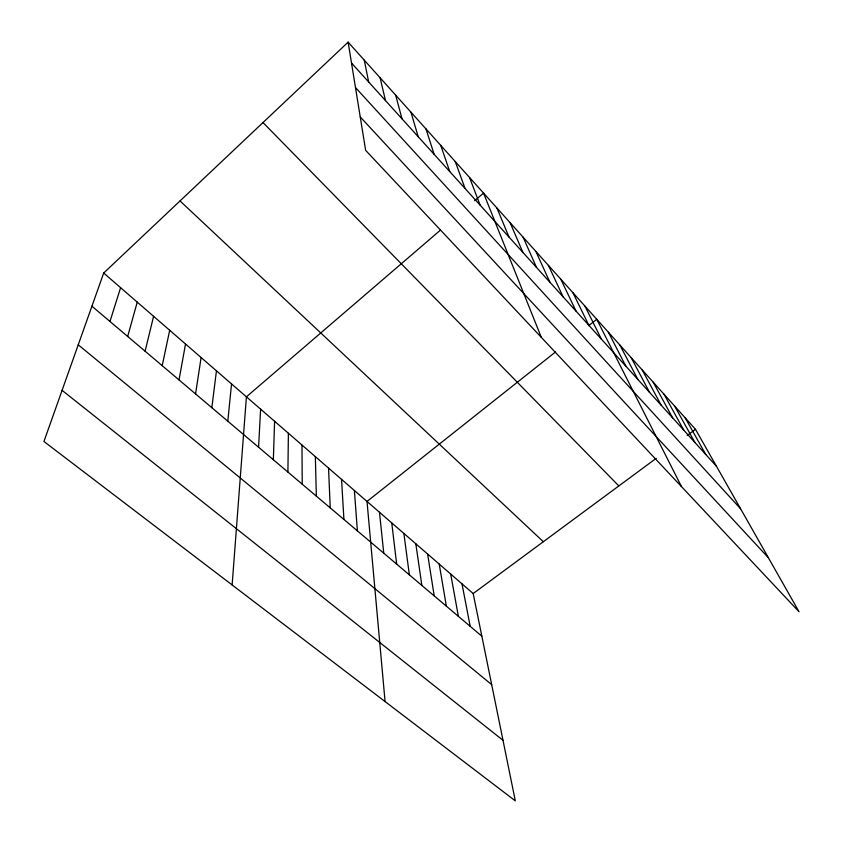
<?xml version="1.0" encoding="UTF-8"?>
<svg xmlns="http://www.w3.org/2000/svg" width="843" height="843" viewBox="0 0 843 843"><rect width="100%" height="100%" fill="white"/><g stroke="black" fill="none" stroke-linecap="round" stroke-linejoin="round"><path stroke-width="1.26" d="M287.906 472.059L288.39 433.249M273.353 459.741L274.597 421.289M258.569 447.233L260.613 409.15M232.131 584.958L246.409 396.832L440.457 230.107M227.81 421.205L231.54 383.934M211.825 407.675L216.451 370.836M195.565 393.913L201.108 357.537M179.022 379.919L185.523 344.018M162.204 365.683L169.685 330.277M145.091 351.194L153.595 316.315M127.672 336.462L137.24 302.131M109.959 321.468L120.602 287.695M103.7 273.027L43.941 441.479L515.305 800.85L473.176 593.546L103.7 273.027L348.127 42.15L695.486 429.319L799.059 611.776L365.651 150.349L348.127 42.15M474.662 200.729L483.545 193.089L541.322 337.379M555.59 351.91L367.011 501.448L385.072 701.555M588.667 325.693L596.76 319.276L681.492 486.601M473.176 593.546L656.244 458.307M687.161 435.462L695.486 429.319M62.076 390.341L502.997 740.291M78.23 344.798L491.69 684.642M91.929 306.209L481.838 636.191M180.023 200.94L543.324 541.722M263.005 122.551L618.836 485.937M360.235 116.903L768.447 557.845M355.483 87.556L740.586 508.75M351.499 63.014L716.518 466.358M685.148 417.791L705.781 454.503M674.653 406.094L694.885 442.459M664.01 394.229L683.821 430.236M653.209 382.195L672.588 417.822M642.25 369.982L661.186 405.209M631.133 357.59L649.595 392.406M619.847 345.008L637.824 379.403M608.393 332.237L625.864 366.189M584.947 306.114L601.375 339.118M572.955 292.742L588.825 325.261M560.785 279.17L576.075 311.162M548.414 265.387L563.103 296.841M535.853 251.383L549.921 282.268M523.092 237.157L536.517 267.463M510.12 222.71L522.892 252.394M496.938 208.021L509.024 237.073M469.519 177.462L480.131 205.144M455.252 161.55L465.073 188.505M440.741 145.375L449.74 171.561M425.978 128.916L434.124 154.311M410.952 112.172L418.212 136.735M395.662 95.133L402.006 118.821M380.098 77.788L385.493 100.57M364.26 60.127L368.665 81.971M462.006 583.862L470.183 626.328M450.699 574.041L458.36 616.317M439.224 564.093L446.368 606.17M427.601 554.009L434.208 595.875M415.82 543.788L421.869 585.442M403.871 533.419L409.35 574.842M391.753 522.913L396.653 564.093M379.466 512.259L383.765 553.187M354.376 490.489L357.4 530.879M341.552 479.361L343.923 519.467M328.549 468.086L330.235 507.886M315.356 456.643L316.346 496.127M301.973 445.03L302.237 484.188"/></g></svg>
